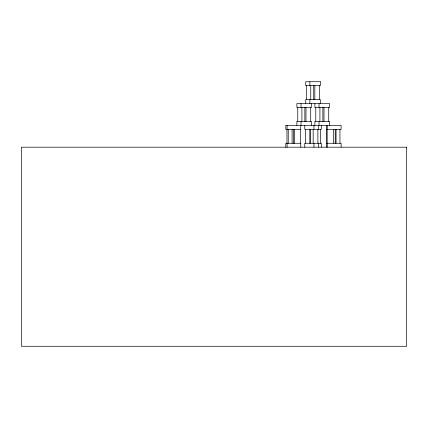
<?xml version="1.0" encoding="UTF-8"?>
<svg xmlns="http://www.w3.org/2000/svg" width="428" height="428" viewBox="0 0 428 428"><rect width="100%" height="100%" fill="white"/><g stroke="black" fill="none" stroke-linecap="round" stroke-linejoin="round"><path stroke-width="0.64" d="M341.116 147.2L341.116 143.268L326.441 143.268L326.441 147.2M339.95 129.304L339.95 143.268M336.055 129.304L336.055 143.268M335.226 129.304L335.226 143.268M333.401 129.304L333.401 143.268M329.539 125.372L329.539 121.445L314.89 121.445L314.89 125.372M328.72 107.482L328.72 121.445M327.27 125.372L327.27 129.304M327.27 143.268L327.27 147.2M327.169 129.304L327.169 143.268M326.65 129.304L326.65 143.268M326.441 125.372L326.441 129.304L341.116 129.304L341.116 125.372L285.813 125.372L285.813 129.304L300.761 129.304L300.761 125.372M323.991 107.482L323.991 121.445M322.873 107.482L322.873 121.445M321.294 125.372L321.294 129.304L304.763 129.304L304.763 125.372M321.294 147.2L321.294 143.268L304.763 143.268L304.763 147.2M320.492 129.304L320.492 143.268M320.385 103.549L320.385 99.622L305.731 99.622L305.731 103.549M319.919 107.482L319.919 121.445M319.561 85.654L319.561 99.622M319.031 103.549L319.031 107.482M319.031 121.445L319.031 125.372M318.694 125.372L318.694 129.304M318.694 143.268L318.694 147.2M317.886 129.304L317.886 143.268M315.778 107.482L315.778 121.445M314.831 85.654L314.831 99.622M314.89 103.549L314.89 107.482L329.539 107.482L329.539 103.549L296.882 103.549L296.882 107.482L311.531 107.482L311.531 103.549M313.965 125.372L313.965 129.304M313.965 143.268L313.965 147.2M313.713 85.654L313.713 99.622M313.157 129.304L313.157 143.268M311.531 125.372L311.531 121.445L296.882 121.445L296.882 125.372M310.76 85.654L310.76 99.622M310.707 107.482L310.707 121.445M310.567 129.304L310.567 143.268M309.872 81.727L309.872 85.654M309.872 99.622L309.872 103.549M309.792 129.304L309.792 143.268M306.619 85.654L306.619 99.622M305.977 107.482L305.977 121.445M305.651 129.304L305.651 143.268M304.864 107.482L304.864 121.445M301.906 107.482L301.906 121.445M301.018 103.549L301.018 107.482M301.018 121.445L301.018 125.372M300.761 147.2L300.761 143.268L285.813 143.268L285.813 147.2M300.472 129.304L300.472 143.268M297.765 107.482L297.765 121.445M294.314 129.304L294.314 143.268M293.517 129.304L293.517 143.268M292.089 129.304L292.089 143.268M288.242 129.304L288.242 143.268M287.086 125.372L287.086 129.304M287.086 143.268L287.086 147.2M286.963 129.304L286.963 143.268M320.385 81.727L305.731 81.727L305.731 85.654L320.385 85.654L320.385 81.727M406.6 147.2L21.4 147.2L21.4 346.273L406.6 346.273L406.6 147.2"/></g></svg>
